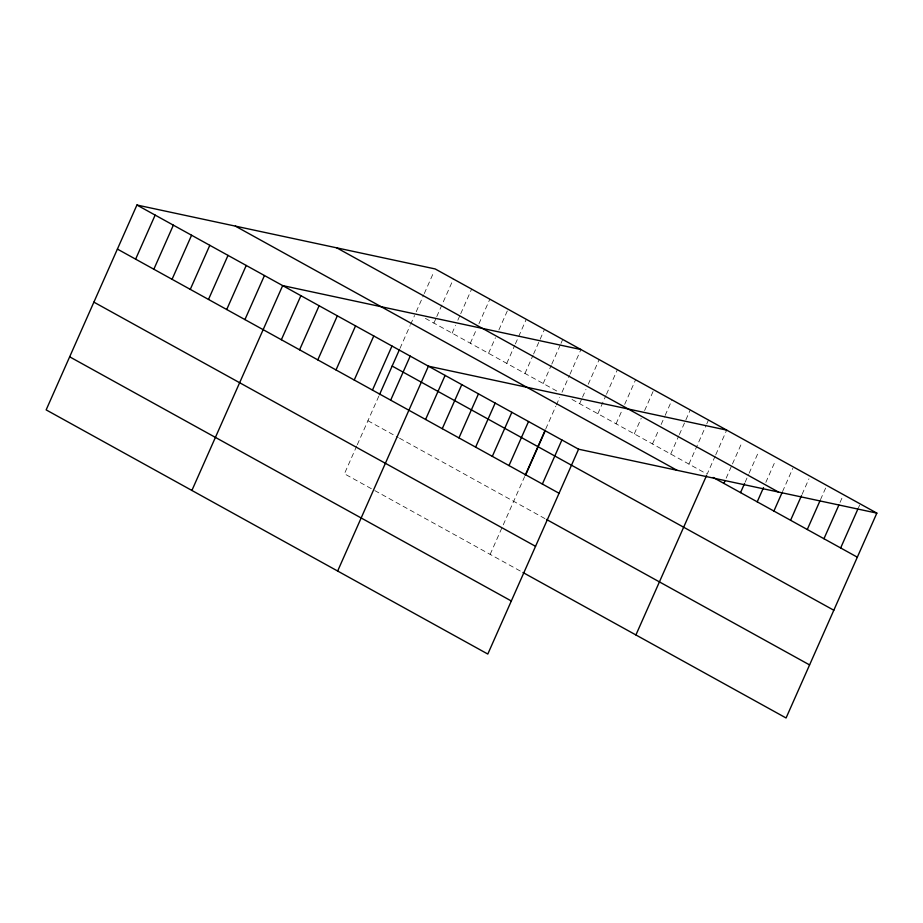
<?xml version="1.0" encoding="UTF-8"?>
<svg xmlns="http://www.w3.org/2000/svg" width="923" height="923" viewBox="0 0 923 923"><rect width="100%" height="100%" fill="white"/><g stroke="black" fill="none" stroke-linecap="round" stroke-linejoin="round"><path stroke-width="0.69" stroke-dasharray="4.62 3.46" d="M356.728 446.005L344.417 473.799L373.561 489.917M357.293 444.736L378.892 396.002M399.994 348.386L410.066 325.646M410.631 324.377L414.554 315.539M416.238 311.709L423.703 294.864M424.28 293.572L434.041 271.535M433.891 323.085L436.187 317.893M436.764 316.601L453.412 279.023M452.108 333.157L455.547 325.381M457.843 320.189L460.15 315.008M460.715 313.716L471.63 289.095M470.326 343.229L476.637 328.969M478.933 323.788L489.848 299.167M488.544 353.301L495.432 337.749M498.882 329.973L508.065 309.24M506.762 363.374L514.803 345.225M515.369 343.933L526.283 319.312M524.979 373.446L533.021 355.297M533.598 354.005L544.501 329.384M543.197 383.518L551.239 365.37M551.816 364.077L560.423 344.637M560.999 343.344L562.718 339.456M490.159 554.377L524.633 476.58M545.735 428.964L555.819 406.224M556.373 404.955L559.73 397.375M561.992 392.287L569.456 375.442M570.033 374.15L580.936 349.529M579.632 403.663L581.928 398.471M582.505 397.178L585.955 389.402M588.251 384.222L599.154 359.601M597.85 413.735L605.892 395.586M606.469 394.294L617.372 369.673M616.068 423.807L622.39 409.547M624.686 404.366L635.601 379.745M634.286 433.879L641.185 418.327M644.623 410.55L653.819 389.818M652.503 443.951L658.826 429.691M661.122 424.511L664.572 416.735M665.137 415.431L672.036 399.89M670.721 454.024L678.763 435.875M679.34 434.583L690.254 409.962M688.939 464.096L706.176 425.215M706.741 423.922L708.472 420.034M715.198 456.02L707.156 474.168L569.918 398.286M715.775 454.727L726.689 430.106M726.147 478.206L731.881 465.25M732.458 463.946L742.219 441.921M745.126 482.244L748.576 474.468M749.141 473.176L758.902 451.139M765.825 482.394L775.597 460.369M782.519 491.624L792.857 468.296M802.075 494.37L808.963 478.818M820.478 499.701L826.223 486.744M840.034 502.447L842.33 497.266M858.448 507.788L859.59 505.193M425.388 318.377L558.98 392.24M367.931 420.738L398.298 437.525M399.509 438.194L545.251 518.772M374.784 490.586L521.737 571.833"/><path stroke-width="1.38" d="M876.85 513.119L435.195 268.951L136.927 205.021L46.15 409.881L487.806 654.049L578.583 449.201L876.85 513.119L786.073 717.979L522.96 572.502M135.623 259.155L155.145 215.094M153.841 269.228L173.362 225.166M172.059 279.3L191.58 235.238M190.276 289.372L209.798 245.31M208.494 299.444L228.016 255.383M226.712 309.517L246.233 265.455M244.93 319.589L264.451 275.527M191.892 490.459L282.68 285.599L580.936 349.529M281.365 339.733L300.898 295.672M299.583 349.805L319.116 305.744M317.8 359.878L337.333 315.816M336.018 369.95L355.551 325.888M354.236 380.022L373.769 335.96M372.465 390.094L391.987 346.033M379.468 394.709L399.428 349.644M390.683 400.167L410.204 356.105M337.645 571.037L428.422 366.177L726.689 430.106M425.584 419.469L445.105 375.407M442.267 428.687L461.788 384.626M458.95 437.917L478.472 393.856M475.633 447.136L495.166 403.074M492.317 456.366L511.85 412.304M509 465.584L528.533 421.523M525.21 475.287L545.181 430.222M525.695 474.814L545.216 430.753M542.378 484.044L561.899 439.983M635.912 634.955L706.603 475.426M723.851 483.387L724.993 480.791M740.534 492.617L744.549 483.537M757.218 501.835L763.529 487.586M773.901 511.065L781.943 492.917M790.584 520.284L801.499 495.663M807.267 529.514L819.901 501.004M823.951 538.732L838.892 505.043M840.645 547.962L857.871 509.081M336.768 247.849L778.424 492.028M713.121 477.456L857.329 557.18M235.353 226.123L677.009 470.292M136.927 205.021L578.583 449.201M392.16 366.073L833.815 610.241M117.406 249.083L559.061 493.263M546.474 519.441L809.586 664.918M93.892 302.144L535.548 546.324M69.663 356.82L511.319 600.988"/></g></svg>
